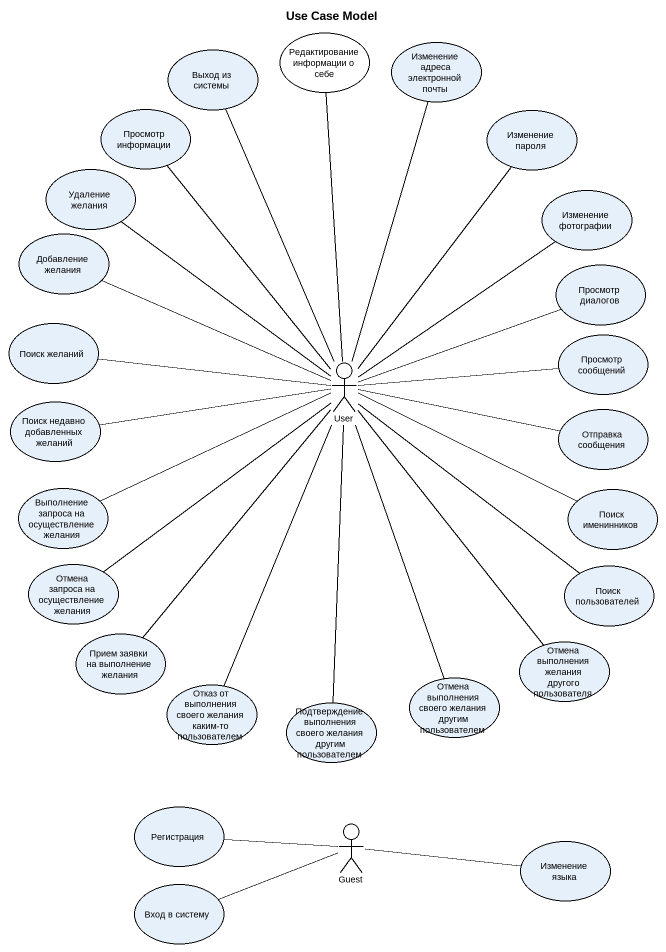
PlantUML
@startuml
title Use Case Model
usecase "Выход из системы" as Выход_из_системы
usecase "Редактирование информации о себе" as Редактирование_информации_о #FFFFFF
usecase "Изменение адреса электронной почты" as Изменение_адреса
usecase "Просмотр информации" as Просмотр_информации
usecase "Изменение пароля" as Изменение_пароля
usecase "Удаление желания" as Удаление_желания
usecase "Изменение фотографии" as Изменение_фотографии
usecase "Добавление желания" as Добавление_желания
usecase "Просмотр диалогов" as Просмотр_диалогов
usecase "Поиск желаний" as Поиск_желаний
usecase "Просмотр сообщений" as Просмотр_сообщений
actor User
usecase "Поиск недавно добавленных желаний" as Поиск_недавно_добавленных
usecase "Отправка сообщения" as Отправка_сообщения
usecase "Выполнение запроса на осуществление желания" as Выполнение_запроса_на
usecase "Поиск именинников" as Поиск_именинников
usecase "Отмена запроса на осуществление желания" as Отмена_запроса_на
usecase "Поиск пользователей" as Поиск_пользователей
usecase "Прием заявки на выполнение желания" as Прием_заявки_на_выполнение
usecase "Отмена выполнения желания другого пользователя" as Отмена_выполнения_желания
usecase "Отказ от выполнения своего желания каким-то пользователем" as Отказ_от_выполнения_своего
usecase "Отмена выполнения своего желания другим пользователем" as Отмена_выполнения_своего
usecase "Подтверждение выполнения своего желания другим пользователем" as Подтверждение_выполнения
usecase Регистрация
actor Guest
usecase "Изменение языка" as Изменение_языка
usecase "Вход в систему" as Вход_в_систему
Выход_из_системы -- User
Изменение_адреса -- User
Изменение_фотографии -- User
Поиск_желаний -right- User
User -up- Редактирование_информации_о
User -up- Просмотр_информации
User -up- Изменение_пароля
User -up- Удаление_желания
User -left- Добавление_желания
User -right- Просмотр_диалогов
User -right- Просмотр_сообщений
User -right- Отправка_сообщения
User -left- Выполнение_запроса_на
User -- Отмена_запроса_на
User -- Поиск_пользователей
User -- Отказ_от_выполнения_своего
User -- Подтверждение_выполнения
Поиск_недавно_добавленных -right- User
Поиск_именинников -left- User
Прием_заявки_на_выполнение -up- User
Отмена_выполнения_желания -up- User
Отмена_выполнения_своего -up- User
Guest -left- Регистрация
Изменение_языка -left- Guest
Вход_в_систему -right- Guest
@enduml
